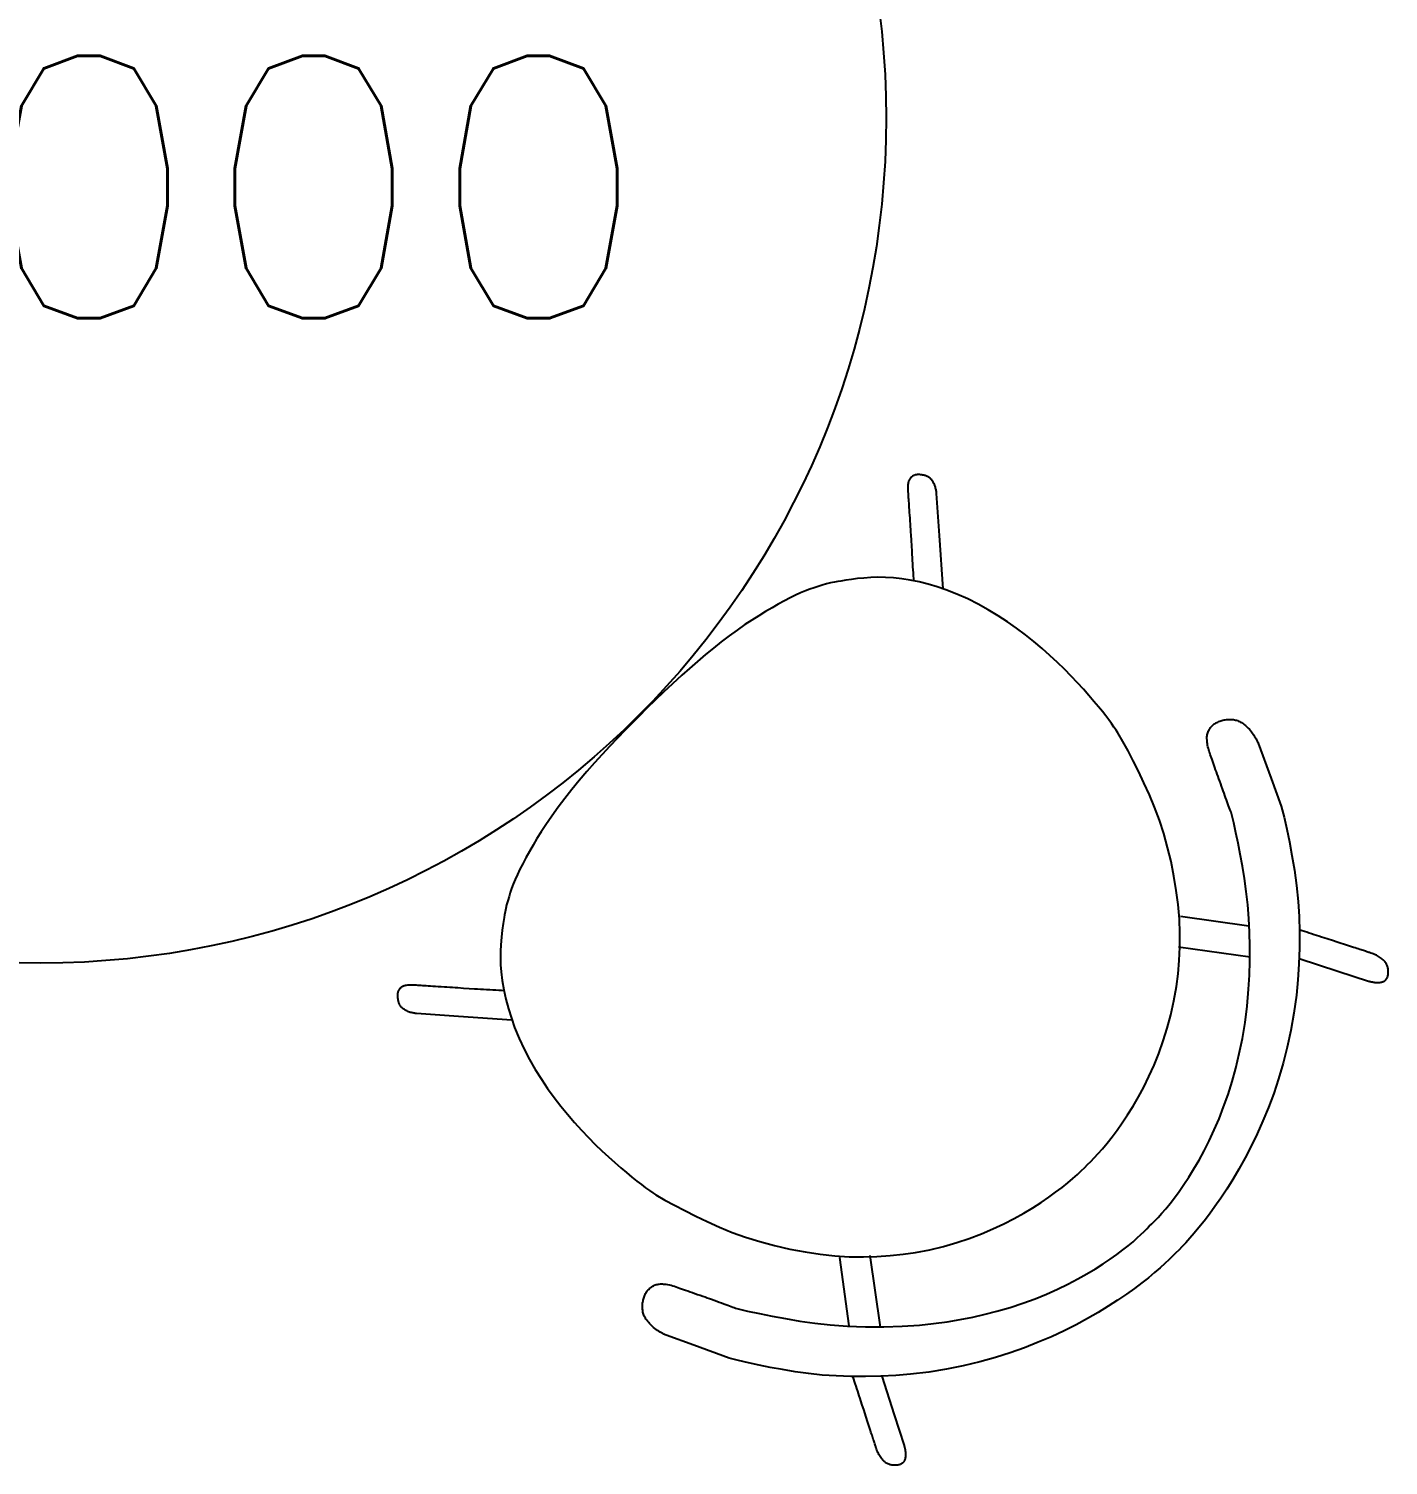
# Model space of a CAD drawing. Extents: x -120222 to -41942, y -19134 to 30932.
# Drawn here: x -94285 to -93480, y 6998 to 7847 of the extents above; entities that cross this region are included whole.
import ezdxf
from ezdxf.enums import TextEntityAlignment as Align

# ---------------------------------------------------------------- set-up
doc = ezdxf.new("R2010")
doc.units = 0
doc.header["$LTSCALE"] = 150
doc.header["$MEASUREMENT"] = 0
doc.layers.get('0').update_dxf_attribs({"linetype": 'CONTINUOUS'})
doc.layers.add('_____', color=7, linetype='CONTINUOUS')
doc.styles.get("Standard").update_dxf_attribs({"font": 'txt', "bigfont": 'BIGFONT.SHX'})

# ---------------------------------------------------------------- blocks, each defined once
blk = doc.blocks.new('____-427')
at = {"color": 1, "linetype": 'Continuous'}
for p, q in [((-100038.37, 2773.71), (-99997.89, 2768.06)), ((-100039.64, 2755.65), (-99997.15, 2749.67)), ((-100240.24, 2571.84), (-100234.57, 2531.38)), ((-100222.17, 2573.12), (-100216.18, 2530.63))]:
    blk.add_line(p, q, dxfattribs=at)
for points in [[(-100190.95, 3034.72, 0), (-100191.36, 3034.81, 0), (-100191.79, 3034.88, 0), (-100192.25, 3034.93, 0), (-100192.73, 3034.96, 0), (-100193.04, 3034.97, 0), (-100193.36, 3034.97, 0), (-100193.69, 3034.97, 0), (-100194.03, 3034.96, 0), (-100194.37, 3034.93, 0), (-100194.75, 3034.87, 0), (-100195.13, 3034.79, 0), (-100195.5, 3034.68, 0), (-100195.87, 3034.54, 0), (-100196.24, 3034.38, 0), (-100196.61, 3034.2, 0), (-100196.98, 3033.98, 0), (-100197.34, 3033.75, 0), (-100197.64, 3033.52, 0), (-100197.92, 3033.28, 0), (-100198.18, 3033.02, 0), (-100198.41, 3032.74, 0), (-100198.63, 3032.43, 0), (-100198.82, 3032.11, 0), (-100198.98, 3031.79, 0), (-100199.13, 3031.45, 0), (-100199.26, 3031.1, 0), (-100199.36, 3030.73, 0), (-100199.45, 3030.34, 0), (-100199.57, 3029.69, 0), (-100199.67, 3029.05, 0), (-100199.73, 3028.42, 0), (-100199.78, 3027.78, 0), (-100199.79, 3027.16, 0), (-100199.79, 3026.54, 0), (-100199.75, 3025.92, 0)], [(-100182.69, 3023.86, 0), (-100182.72, 3024.24, 0), (-100182.78, 3024.65, 0), (-100182.85, 3025.08, 0), (-100182.93, 3025.54, 0), (-100183.03, 3026.01, 0), (-100183.14, 3026.5, 0), (-100183.26, 3027, 0), (-100183.4, 3027.53, 0), (-100183.57, 3028.05, 0), (-100183.77, 3028.58, 0), (-100184, 3029.11, 0), (-100184.25, 3029.64, 0), (-100184.53, 3030.18, 0), (-100184.77, 3030.6, 0), (-100185.02, 3031.03, 0), (-100185.29, 3031.44, 0), (-100185.57, 3031.82, 0), (-100185.82, 3032.12, 0), (-100186.07, 3032.4, 0), (-100186.33, 3032.67, 0), (-100186.6, 3032.91, 0), (-100186.88, 3033.14, 0), (-100187.17, 3033.34, 0), (-100187.44, 3033.52, 0), (-100187.73, 3033.68, 0), (-100188.01, 3033.82, 0), (-100188.3, 3033.96, 0), (-100188.58, 3034.08, 0), (-100189, 3034.24, 0), (-100189.4, 3034.39, 0), (-100189.8, 3034.5, 0), (-100190.19, 3034.6, 0), (-100190.58, 3034.67, 0), (-100190.95, 3034.72, 0)], [(-100199.75, 3025.92, 0), (-100199.71, 3025.37, 0), (-100199.67, 3024.74, 0), (-100199.61, 3024.03, 0), (-100199.56, 3023.23, 0), (-100199.5, 3022.34, 0), (-100199.43, 3021.37, 0), (-100199.36, 3020.38, 0), (-100199.29, 3019.31, 0), (-100199.21, 3018.17, 0), (-100199.13, 3016.93, 0), (-100199.04, 3015.59, 0), (-100198.95, 3014.15, 0), (-100198.85, 3012.6, 0), (-100198.74, 3010.95, 0), (-100198.63, 3009.2, 0), (-100198.51, 3007.35, 0), (-100198.42, 3005.83, 0), (-100198.32, 3004.24, 0), (-100198.22, 3002.61, 0), (-100198.12, 3001, 0), (-100198.02, 2999.4, 0), (-100197.81, 2996.06, 0), (-100197.61, 2992.8, 0), (-100197.41, 2989.61, 0), (-100197.3, 2987.76, 0), (-100197.19, 2985.94, 0), (-100197.08, 2984.17, 0), (-100196.98, 2982.46, 0), (-100196.86, 2980.51, 0), (-100196.75, 2978.64, 0), (-100196.64, 2976.87, 0), (-100196.54, 2975.18, 0), (-100196.44, 2973.59, 0), (-100196.35, 2972.08, 0)], [(-100178.83, 2967.39, 0), (-100180.99, 2999.01, 0), (-100182.69, 3023.86, 0)], [(-100075.43, 2882.32, 0), (-100076.51, 2883.9, 0), (-100077.78, 2885.68, 0), (-100079.22, 2887.67, 0), (-100080.85, 2889.85, 0), (-100082.65, 2892.24, 0), (-100084.65, 2894.82, 0), (-100086.88, 2897.59, 0), (-100089.59, 2900.85, 0), (-100092.56, 2904.34, 0), (-100095.8, 2908.04, 0), (-100099.29, 2911.87, 0), (-100103.02, 2915.79, 0), (-100106.99, 2919.8, 0), (-100111.2, 2923.91, 0), (-100115.64, 2928.07, 0), (-100120.3, 2932.18, 0), (-100125.16, 2936.26, 0), (-100130.15, 2940.22, 0), (-100135.34, 2944.13, 0), (-100140.71, 2947.92, 0), (-100146.27, 2951.53, 0), (-100152.1, 2955.03, 0), (-100158.12, 2958.36, 0), (-100164.31, 2961.48, 0), (-100170.67, 2964.29, 0), (-100177.17, 2966.8, 0), (-100182.4, 2968.55, 0), (-100187.71, 2970.11, 0), (-100193.08, 2971.46, 0), (-100198.29, 2972.55, 0), (-100203.32, 2973.37, 0), (-100208.18, 2973.92, 0), (-100212.86, 2974.21, 0), (-100217.37, 2974.22, 0), (-100221.68, 2974.04, 0), (-100225.75, 2973.77, 0), (-100229.52, 2973.44, 0), (-100233.05, 2973.03, 0), (-100236.36, 2972.54, 0), (-100239.44, 2971.98, 0)], [(-100239.44, 2971.98, 0), (-100241.2, 2971.78, 0), (-100243.19, 2971.44, 0), (-100245.4, 2970.96, 0), (-100247.83, 2970.34, 0), (-100250.48, 2969.58, 0), (-100252.72, 2968.88, 0), (-100255.09, 2968.09, 0), (-100257.61, 2967.22, 0), (-100260.29, 2966.18, 0), (-100263.14, 2964.97, 0), (-100266.18, 2963.58, 0), (-100269.39, 2962, 0), (-100272.77, 2960.25, 0), (-100276.33, 2958.32, 0), (-100280.07, 2956.2, 0), (-100283.91, 2953.95, 0), (-100287.92, 2951.53, 0), (-100291.99, 2948.96, 0), (-100296.07, 2946.27, 0), (-100300.72, 2943.05, 0), (-100305.39, 2939.67, 0), (-100310.07, 2936.12, 0), (-100314.77, 2932.41, 0), (-100319.48, 2928.53, 0), (-100324.21, 2924.49, 0), (-100328.89, 2920.36, 0), (-100333.43, 2916.29, 0), (-100338.94, 2911.26, 0), (-100344.22, 2906.33, 0), (-100349.27, 2901.51, 0), (-100354.1, 2896.78, 0), (-100358.69, 2892.15, 0)], [(-100358.69, 2892.15, 0), (-100362.88, 2887.99, 0), (-100367.16, 2883.65, 0), (-100371.52, 2879.12, 0), (-100375.95, 2874.4, 0), (-100380.47, 2869.49, 0), (-100384.99, 2864.48, 0), (-100389.59, 2859.3, 0), (-100394.17, 2854.01, 0), (-100398.54, 2848.73, 0), (-100402.71, 2843.47, 0), (-100406.66, 2838.23, 0), (-100410.42, 2833.01, 0), (-100413.96, 2827.8, 0), (-100416.6, 2823.73, 0), (-100419.11, 2819.67, 0), (-100421.46, 2815.73, 0), (-100423.63, 2811.96, 0), (-100425.67, 2808.29, 0), (-100427.53, 2804.81, 0), (-100429.21, 2801.5, 0), (-100430.71, 2798.36, 0), (-100432.02, 2795.4, 0), (-100433.14, 2792.67, 0), (-100434.09, 2790.11, 0), (-100434.91, 2787.69, 0), (-100435.65, 2785.41, 0), (-100436.42, 2782.86, 0), (-100437.07, 2780.5, 0), (-100437.61, 2778.32, 0), (-100438.02, 2776.33, 0), (-100438.32, 2774.53, 0), (-100438.5, 2772.92, 0)], [(-100021.38, 2871.21, 0), (-100021.67, 2872.11, 0), (-100021.92, 2873.03, 0), (-100022.15, 2873.97, 0), (-100022.34, 2874.94, 0), (-100022.5, 2875.92, 0), (-100022.59, 2876.58, 0), (-100022.67, 2877.24, 0), (-100022.73, 2877.92, 0), (-100022.77, 2878.6, 0), (-100022.77, 2879.26, 0), (-100022.74, 2879.9, 0), (-100022.67, 2880.53, 0), (-100022.57, 2881.14, 0), (-100022.43, 2881.74, 0), (-100022.26, 2882.31, 0), (-100022.05, 2882.88, 0), (-100021.81, 2883.42, 0), (-100021.54, 2883.92, 0), (-100021.25, 2884.4, 0), (-100020.93, 2884.87, 0), (-100020.6, 2885.31, 0), (-100020.26, 2885.73, 0), (-100019.82, 2886.23, 0), (-100019.36, 2886.69, 0), (-100018.89, 2887.11, 0), (-100018.41, 2887.5, 0), (-100017.92, 2887.84, 0), (-100017.42, 2888.14, 0), (-100016.91, 2888.41, 0), (-100016.4, 2888.64, 0), (-100015.9, 2888.86, 0), (-100015.21, 2889.14, 0), (-100014.54, 2889.37, 0), (-100013.89, 2889.57, 0), (-100013.27, 2889.72, 0), (-100012.67, 2889.84, 0)], [(-100012.67, 2889.84, 0), (-100011.96, 2889.99, 0), (-100011.21, 2890.1, 0), (-100010.44, 2890.17, 0), (-100009.63, 2890.19, 0), (-100008.79, 2890.18, 0), (-100008.22, 2890.15, 0), (-100007.64, 2890.1, 0), (-100007.05, 2890.04, 0), (-100006.45, 2889.95, 0), (-100005.84, 2889.82, 0), (-100005.25, 2889.66, 0), (-100004.65, 2889.46, 0), (-100004.05, 2889.22, 0), (-100003.46, 2888.95, 0), (-100002.87, 2888.63, 0), (-100002.28, 2888.28, 0), (-100001.69, 2887.89, 0), (-100001.14, 2887.49, 0), (-100000.59, 2887.06, 0), (-100000.04, 2886.6, 0), (-99999.52, 2886.14, 0), (-99999.01, 2885.67, 0), (-99998.32, 2885, 0), (-99997.67, 2884.31, 0), (-99997.06, 2883.62, 0), (-99996.48, 2882.92, 0), (-99995.94, 2882.21, 0), (-99995.44, 2881.49, 0), (-99994.98, 2880.78, 0), (-99994.54, 2880.08, 0), (-99994.12, 2879.37, 0), (-99993.72, 2878.69, 0), (-99993.36, 2878.04, 0), (-99993.03, 2877.4, 0), (-99992.73, 2876.79, 0), (-99992.46, 2876.21, 0)], [(-100093.36, 2626.82, 0), (-100091.51, 2628.63, 0), (-100089.43, 2630.8, 0), (-100087.11, 2633.33, 0), (-100084.56, 2636.21, 0), (-100081.8, 2639.48, 0), (-100078.86, 2643.2, 0), (-100075.95, 2647.13, 0), (-100072.89, 2651.47, 0), (-100069.7, 2656.2, 0), (-100066.49, 2661.33, 0), (-100063.32, 2666.83, 0), (-100060.18, 2672.72, 0), (-100057.06, 2678.99, 0), (-100054.04, 2685.63, 0), (-100051.22, 2692.63, 0), (-100048.61, 2699.98, 0), (-100046.25, 2707.55, 0), (-100044.1, 2715.46, 0), (-100042.27, 2723.69, 0), (-100040.81, 2732.25, 0), (-100039.87, 2739.76, 0), (-100039.2, 2747.5, 0), (-100038.8, 2755.47, 0), (-100038.75, 2763.65, 0), (-100039.09, 2772.05, 0), (-100039.83, 2780.66, 0), (-100040.88, 2788.98, 0), (-100042.28, 2797.48, 0), (-100044.02, 2806.09, 0), (-100046.03, 2814.49, 0), (-100048.32, 2822.65, 0), (-100050.88, 2830.55, 0), (-100053.71, 2838.22, 0), (-100056.81, 2845.63, 0), (-100060.07, 2852.75, 0), (-100063.29, 2859.5, 0), (-100066.4, 2865.75, 0), (-100069.46, 2871.64, 0), (-100072.47, 2877.16, 0), (-100075.43, 2882.32, 0)], [(-99992.46, 2876.21, 0), (-99984.82, 2855.28, 0), (-99978.83, 2838.85, 0)], [(-100008.22, 2834.42, 0), (-100008.52, 2835.22, 0), (-100008.83, 2836.09, 0), (-100009.18, 2837.02, 0), (-100009.54, 2838.03, 0), (-100009.94, 2839.1, 0), (-100010.35, 2840.23, 0), (-100010.78, 2841.42, 0), (-100011.24, 2842.68, 0), (-100011.72, 2844, 0), (-100012.16, 2845.23, 0), (-100012.62, 2846.5, 0), (-100013.1, 2847.83, 0), (-100013.59, 2849.2, 0), (-100014.1, 2850.62, 0), (-100014.63, 2852.09, 0), (-100015.16, 2853.57, 0), (-100015.68, 2855.01, 0), (-100016.18, 2856.42, 0), (-100016.67, 2857.79, 0), (-100017.15, 2859.13, 0), (-100017.61, 2860.43, 0), (-100018.05, 2861.7, 0), (-100018.49, 2862.94, 0), (-100018.91, 2864.13, 0), (-100019.31, 2865.27, 0), (-100019.7, 2866.4, 0), (-100020.08, 2867.48, 0), (-100020.44, 2868.5, 0), (-100020.77, 2869.46, 0), (-100021.08, 2870.36, 0), (-100021.38, 2871.21, 0)], [(-99978.83, 2838.85, 0), (-99977.17, 2832.33, 0), (-99975.56, 2825.27, 0), (-99973.99, 2817.69, 0), (-99972.46, 2809.58, 0), (-99970.97, 2800.94, 0), (-99969.69, 2791.87, 0), (-99968.75, 2782.48, 0), (-99968.21, 2773.59, 0), (-99967.96, 2764.42, 0), (-99968.01, 2754.99, 0), (-99968.35, 2745.43, 0), (-99968.97, 2736.1, 0), (-99969.86, 2727, 0), (-99971.29, 2716.41, 0), (-99973.12, 2706.16, 0), (-99975.3, 2696.26, 0), (-99977.73, 2686.73, 0), (-99980.41, 2677.56, 0), (-99983.28, 2668.9, 0), (-99986.4, 2660.6, 0), (-99989.65, 2652.65, 0), (-99993, 2645.08, 0), (-99996.52, 2637.74, 0), (-100000.13, 2630.78, 0), (-100003.82, 2624.2, 0), (-100007.47, 2618.02, 0), (-100011.07, 2612.24, 0), (-100014.57, 2606.95, 0), (-100018.02, 2602.04, 0), (-100021.34, 2597.52, 0), (-100024.48, 2593.4, 0), (-100027.49, 2589.61, 0), (-100030.31, 2586.23, 0), (-100032.93, 2583.25, 0), (-100035.33, 2580.61, 0), (-100037.5, 2578.29, 0), (-100039.44, 2576.29, 0), (-100041.15, 2574.61, 0)], [(-100056.86, 2590.32, 0), (-100055.32, 2591.78, 0), (-100053.58, 2593.55, 0), (-100051.62, 2595.63, 0), (-100049.45, 2598.01, 0), (-100047.08, 2600.74, 0), (-100044.53, 2603.88, 0), (-100041.97, 2607.21, 0), (-100039.24, 2610.92, 0), (-100036.37, 2615, 0), (-100033.43, 2619.45, 0), (-100030.46, 2624.27, 0), (-100027.45, 2629.47, 0), (-100024.42, 2635.03, 0), (-100021.39, 2640.98, 0), (-100018.45, 2647.3, 0), (-100015.61, 2653.99, 0), (-100012.91, 2660.94, 0), (-100010.3, 2668.24, 0), (-100007.87, 2675.92, 0), (-100005.65, 2683.96, 0), (-100003.61, 2692.52, 0), (-100001.79, 2701.46, 0), (-100000.22, 2710.79, 0), (-99998.98, 2720.5, 0), (-99998.09, 2730.59, 0), (-99997.64, 2738.79, 0), (-99997.4, 2747.23, 0), (-99997.38, 2755.82, 0), (-99997.58, 2764.26, 0), (-99998, 2772.5, 0), (-99998.64, 2780.54, 0), (-99999.5, 2788.39, 0), (-100000.59, 2796.04, 0), (-100001.83, 2803.44, 0), (-100003.09, 2810.46, 0), (-100004.35, 2816.99, 0), (-100005.62, 2823.17, 0), (-100006.91, 2828.98, 0), (-100008.22, 2834.42, 0)], [(-100438.5, 2772.92, 0), (-100439.14, 2769.35, 0), (-100439.68, 2765.47, 0), (-100440.12, 2761.28, 0), (-100440.46, 2756.79, 0), (-100440.66, 2753.04, 0), (-100440.77, 2749.12, 0), (-100440.67, 2745.05, 0), (-100440.37, 2740.84, 0), (-100439.72, 2735.65, 0), (-100438.78, 2730.27, 0), (-100437.53, 2724.68, 0), (-100436.01, 2718.98, 0), (-100434.27, 2713.39, 0), (-100432.31, 2707.9, 0), (-100429.67, 2701.46, 0), (-100426.73, 2695.17, 0), (-100423.51, 2689.05, 0), (-100420.11, 2683.1, 0), (-100416.53, 2677.35, 0), (-100412.84, 2671.87, 0), (-100408.99, 2666.57, 0), (-100405.05, 2661.47, 0), (-100401.08, 2656.57, 0), (-100396.99, 2651.79, 0), (-100392.85, 2647.23, 0), (-100388.7, 2642.88, 0), (-100384.64, 2638.77, 0), (-100380.66, 2634.9, 0), (-100376.85, 2631.33, 0), (-100373.12, 2628, 0), (-100369.56, 2624.91, 0), (-100366.22, 2622.09, 0), (-100363.03, 2619.47, 0), (-100360.07, 2617.12, 0), (-100357.33, 2615.03, 0), (-100354.84, 2613.17, 0), (-100352.6, 2611.53, 0), (-100350.6, 2610.11, 0), (-100348.85, 2608.9, 0)], [(-99925.76, 2751.96, 0), (-99926.13, 2752.08, 0), (-99926.56, 2752.22, 0), (-99927.06, 2752.38, 0), (-99927.63, 2752.56, 0), (-99928.26, 2752.77, 0), (-99928.97, 2753, 0), (-99929.57, 2753.19, 0), (-99930.21, 2753.4, 0), (-99930.89, 2753.62, 0), (-99931.62, 2753.86, 0), (-99932.41, 2754.11, 0), (-99933.26, 2754.39, 0), (-99934.16, 2754.68, 0), (-99935.13, 2754.99, 0), (-99936.16, 2755.33, 0), (-99937.24, 2755.68, 0), (-99938.39, 2756.05, 0), (-99939.59, 2756.44, 0), (-99940.78, 2756.82, 0), (-99942.02, 2757.23, 0), (-99943.3, 2757.64, 0), (-99944.57, 2758.05, 0), (-99945.82, 2758.46, 0), (-99948.45, 2759.31, 0), (-99951.04, 2760.15, 0), (-99953.57, 2760.97, 0), (-99955.04, 2761.45, 0), (-99956.5, 2761.92, 0), (-99957.91, 2762.38, 0), (-99959.28, 2762.83, 0), (-99960.85, 2763.33, 0), (-99962.35, 2763.82, 0), (-99963.77, 2764.28, 0), (-99965.13, 2764.72, 0), (-99966.41, 2765.14, 0), (-99967.63, 2765.53, 0)], [(-99968.21, 2748.65, 0), (-99945.24, 2741.23, 0), (-99927.2, 2735.39, 0)], [(-99915.74, 2738.46, 0), (-99915.64, 2739.03, 0), (-99915.57, 2739.6, 0), (-99915.52, 2740.15, 0), (-99915.49, 2740.69, 0), (-99915.49, 2741.22, 0), (-99915.52, 2741.74, 0), (-99915.57, 2742.22, 0), (-99915.63, 2742.69, 0), (-99915.72, 2743.15, 0), (-99915.83, 2743.6, 0), (-99915.97, 2744.05, 0), (-99916.14, 2744.53, 0), (-99916.35, 2745, 0), (-99916.58, 2745.45, 0), (-99916.83, 2745.9, 0), (-99917.12, 2746.33, 0), (-99917.43, 2746.75, 0), (-99917.77, 2747.16, 0), (-99918.13, 2747.56, 0), (-99918.57, 2748, 0), (-99919.03, 2748.42, 0), (-99919.53, 2748.83, 0), (-99920.06, 2749.22, 0), (-99920.62, 2749.6, 0), (-99921.21, 2749.97, 0), (-99921.83, 2750.32, 0), (-99922.42, 2750.62, 0), (-99923.04, 2750.91, 0), (-99923.68, 2751.2, 0), (-99924.35, 2751.46, 0), (-99925.04, 2751.72, 0), (-99925.76, 2751.96, 0)], [(-99927.2, 2735.39, 0), (-99926.84, 2735.3, 0), (-99926.48, 2735.2, 0), (-99926.09, 2735.11, 0), (-99925.68, 2735.02, 0), (-99925.26, 2734.94, 0), (-99924.83, 2734.86, 0), (-99924.38, 2734.78, 0), (-99923.91, 2734.71, 0), (-99923.43, 2734.64, 0), (-99922.85, 2734.59, 0), (-99922.27, 2734.57, 0), (-99921.68, 2734.57, 0), (-99921.09, 2734.59, 0), (-99920.5, 2734.64, 0), (-99919.9, 2734.72, 0), (-99919.52, 2734.78, 0), (-99919.17, 2734.86, 0), (-99918.84, 2734.95, 0), (-99918.52, 2735.06, 0), (-99918.22, 2735.18, 0), (-99917.95, 2735.32, 0), (-99917.7, 2735.46, 0), (-99917.48, 2735.61, 0), (-99917.27, 2735.78, 0), (-99917.08, 2735.96, 0), (-99916.91, 2736.15, 0), (-99916.68, 2736.43, 0), (-99916.48, 2736.72, 0), (-99916.3, 2737, 0), (-99916.15, 2737.29, 0), (-99916.01, 2737.58, 0), (-99915.9, 2737.87, 0), (-99915.81, 2738.16, 0), (-99915.74, 2738.46, 0)], [(-100501.24, 2724.44, 0), (-100501.32, 2724.85, 0), (-100501.39, 2725.28, 0), (-100501.44, 2725.73, 0), (-100501.47, 2726.21, 0), (-100501.49, 2726.52, 0), (-100501.49, 2726.84, 0), (-100501.49, 2727.17, 0), (-100501.47, 2727.51, 0), (-100501.45, 2727.85, 0), (-100501.39, 2728.23, 0), (-100501.31, 2728.61, 0), (-100501.2, 2728.98, 0), (-100501.07, 2729.35, 0), (-100500.91, 2729.72, 0), (-100500.72, 2730.09, 0), (-100500.51, 2730.46, 0), (-100500.27, 2730.82, 0), (-100500.05, 2731.12, 0), (-100499.8, 2731.39, 0), (-100499.54, 2731.65, 0), (-100499.26, 2731.89, 0), (-100498.96, 2732.1, 0), (-100498.64, 2732.29, 0), (-100498.32, 2732.46, 0), (-100497.98, 2732.6, 0), (-100497.63, 2732.73, 0), (-100497.25, 2732.84, 0), (-100496.86, 2732.93, 0), (-100496.22, 2733.04, 0), (-100495.58, 2733.14, 0), (-100494.95, 2733.2, 0), (-100494.31, 2733.25, 0), (-100493.69, 2733.26, 0), (-100493.07, 2733.25, 0), (-100492.45, 2733.22, 0)], [(-100492.45, 2733.22, 0), (-100491.91, 2733.18, 0), (-100491.28, 2733.13, 0), (-100490.56, 2733.08, 0), (-100489.76, 2733.03, 0), (-100488.87, 2732.97, 0), (-100487.9, 2732.9, 0), (-100486.91, 2732.83, 0), (-100485.84, 2732.76, 0), (-100484.7, 2732.68, 0), (-100483.46, 2732.6, 0), (-100482.12, 2732.51, 0), (-100480.67, 2732.42, 0), (-100479.13, 2732.32, 0), (-100477.48, 2732.21, 0), (-100475.73, 2732.1, 0), (-100473.88, 2731.99, 0), (-100472.35, 2731.89, 0), (-100470.76, 2731.79, 0), (-100469.14, 2731.69, 0), (-100467.52, 2731.59, 0), (-100465.92, 2731.49, 0), (-100462.59, 2731.29, 0), (-100459.32, 2731.08, 0), (-100456.13, 2730.89, 0), (-100454.29, 2730.78, 0), (-100452.46, 2730.67, 0), (-100450.69, 2730.56, 0), (-100448.98, 2730.46, 0), (-100447.03, 2730.34, 0), (-100445.16, 2730.23, 0), (-100443.39, 2730.12, 0), (-100441.7, 2730.02, 0), (-100440.11, 2729.92, 0), (-100438.6, 2729.83, 0)], [(-100490.38, 2716.17, 0), (-100490.76, 2716.21, 0), (-100491.17, 2716.26, 0), (-100491.6, 2716.33, 0), (-100492.05, 2716.41, 0), (-100492.53, 2716.51, 0), (-100493.01, 2716.62, 0), (-100493.52, 2716.74, 0), (-100494.04, 2716.89, 0), (-100494.57, 2717.06, 0), (-100495.09, 2717.26, 0), (-100495.62, 2717.48, 0), (-100496.16, 2717.73, 0), (-100496.69, 2718.01, 0), (-100497.12, 2718.25, 0), (-100497.54, 2718.51, 0), (-100497.95, 2718.78, 0), (-100498.33, 2719.06, 0), (-100498.63, 2719.3, 0), (-100498.91, 2719.56, 0), (-100499.18, 2719.82, 0), (-100499.42, 2720.09, 0), (-100499.65, 2720.37, 0), (-100499.85, 2720.65, 0), (-100500.03, 2720.93, 0), (-100500.19, 2721.21, 0), (-100500.34, 2721.5, 0), (-100500.47, 2721.79, 0), (-100500.59, 2722.07, 0), (-100500.76, 2722.48, 0), (-100500.9, 2722.89, 0), (-100501.02, 2723.29, 0), (-100501.11, 2723.68, 0), (-100501.19, 2724.06, 0), (-100501.24, 2724.44, 0)], [(-100433.92, 2712.3, 0), (-100465.54, 2714.47, 0), (-100490.38, 2716.17, 0)], [(-100348.85, 2608.9, 0), (-100343.52, 2605.85, 0), (-100337.81, 2602.74, 0), (-100331.72, 2599.58, 0), (-100325.23, 2596.37, 0), (-100318.35, 2593.11, 0), (-100311.09, 2589.81, 0), (-100303.55, 2586.72, 0), (-100295.75, 2583.89, 0), (-100287.31, 2581.24, 0), (-100278.6, 2578.89, 0), (-100269.6, 2576.84, 0), (-100260.48, 2575.13, 0), (-100251.55, 2573.81, 0), (-100242.83, 2572.88, 0), (-100234.33, 2572.34, 0), (-100226.04, 2572.19, 0), (-100217.96, 2572.43, 0), (-100210.11, 2572.97, 0), (-100202.48, 2573.78, 0), (-100195.09, 2574.86, 0), (-100186.67, 2576.47, 0), (-100178.57, 2578.46, 0), (-100170.81, 2580.7, 0), (-100163.39, 2583.14, 0), (-100156.18, 2585.84, 0), (-100149.34, 2588.75, 0), (-100142.85, 2591.83, 0), (-100136.74, 2594.95, 0), (-100131.01, 2598.11, 0), (-100125.76, 2601.24, 0), (-100120.87, 2604.4, 0), (-100116.37, 2607.49, 0), (-100112.26, 2610.44, 0), (-100108.46, 2613.31, 0), (-100105.08, 2616.03, 0), (-100102.09, 2618.6, 0), (-100099.42, 2620.97, 0), (-100097.08, 2623.13, 0), (-100095.06, 2625.08, 0), (-100093.36, 2626.82, 0)], [(-100300.94, 2541.71, 0), (-100294.48, 2540.17, 0), (-100287.52, 2538.65, 0), (-100280.06, 2537.16, 0), (-100272.1, 2535.69, 0), (-100263.64, 2534.25, 0), (-100254.8, 2532.97, 0), (-100245.7, 2532, 0), (-100235.38, 2531.27, 0), (-100224.75, 2530.89, 0), (-100213.84, 2530.88, 0), (-100203.14, 2531.22, 0), (-100192.82, 2531.91, 0), (-100184.52, 2532.74, 0), (-100176.49, 2533.82, 0), (-100168.72, 2535.13, 0), (-100161.21, 2536.62, 0), (-100153.97, 2538.26, 0), (-100147, 2540.05, 0), (-100139.12, 2542.36, 0), (-100131.6, 2544.87, 0), (-100124.45, 2547.52, 0), (-100117.66, 2550.26, 0), (-100111.13, 2553.14, 0), (-100104.97, 2556.12, 0), (-100099.18, 2559.16, 0), (-100093.77, 2562.19, 0), (-100088.73, 2565.17, 0), (-100084.15, 2568.08, 0), (-100079.92, 2570.95, 0), (-100076.06, 2573.72, 0), (-100072.54, 2576.34, 0), (-100069.33, 2578.86, 0), (-100066.48, 2581.22, 0), (-100064, 2583.41, 0), (-100061.8, 2585.42, 0), (-100059.88, 2587.24, 0), (-100058.23, 2588.87, 0), (-100056.86, 2590.32, 0)], [(-100041.15, 2574.61, 0), (-100042.94, 2572.79, 0), (-100045.09, 2570.72, 0), (-100047.59, 2568.39, 0), (-100050.45, 2565.8, 0), (-100053.71, 2562.97, 0), (-100057.42, 2559.93, 0), (-100061.35, 2556.85, 0), (-100065.69, 2553.59, 0), (-100070.44, 2550.14, 0), (-100075.6, 2546.61, 0), (-100081.15, 2543.03, 0), (-100087.1, 2539.41, 0), (-100093.45, 2535.74, 0), (-100100.18, 2532.07, 0), (-100107.3, 2528.5, 0), (-100114.8, 2525.03, 0), (-100122.53, 2521.72, 0), (-100130.63, 2518.51, 0), (-100139.09, 2515.5, 0), (-100147.89, 2512.73, 0), (-100157.21, 2510.15, 0), (-100166.9, 2507.83, 0), (-100176.94, 2505.78, 0), (-100187.34, 2504.12, 0), (-100198.08, 2502.85, 0), (-100206.76, 2502.14, 0), (-100215.65, 2501.67, 0), (-100224.67, 2501.44, 0), (-100233.49, 2501.48, 0), (-100242.07, 2501.78, 0), (-100250.41, 2502.35, 0), (-100258.5, 2503.18, 0), (-100266.35, 2504.28, 0), (-100273.91, 2505.55, 0), (-100281.07, 2506.86, 0), (-100287.71, 2508.18, 0), (-100293.98, 2509.53, 0), (-100299.86, 2510.9, 0), (-100305.36, 2512.31, 0)], [(-100356.35, 2546.15, 0), (-100356.25, 2546.7, 0), (-100356.11, 2547.26, 0), (-100355.95, 2547.84, 0), (-100355.74, 2548.44, 0), (-100355.51, 2549.06, 0), (-100355.3, 2549.56, 0), (-100355.07, 2550.07, 0), (-100354.82, 2550.59, 0), (-100354.54, 2551.11, 0), (-100354.22, 2551.61, 0), (-100353.86, 2552.1, 0), (-100353.46, 2552.57, 0), (-100353.02, 2553.04, 0), (-100352.54, 2553.49, 0), (-100352.03, 2553.92, 0), (-100351.6, 2554.25, 0), (-100351.14, 2554.58, 0), (-100350.67, 2554.89, 0), (-100350.17, 2555.17, 0), (-100349.67, 2555.41, 0), (-100349.12, 2555.64, 0), (-100348.55, 2555.83, 0), (-100347.96, 2555.99, 0), (-100347.36, 2556.11, 0), (-100346.74, 2556.19, 0), (-100346.1, 2556.24, 0), (-100345.49, 2556.25, 0), (-100344.86, 2556.23, 0), (-100344.22, 2556.18, 0), (-100343.59, 2556.12, 0), (-100342.96, 2556.05, 0), (-100341.86, 2555.88, 0), (-100340.79, 2555.68, 0), (-100339.75, 2555.44, 0), (-100338.73, 2555.16, 0), (-100337.74, 2554.85, 0)], [(-100337.74, 2554.85, 0), (-100336.82, 2554.53, 0), (-100335.83, 2554.18, 0), (-100334.76, 2553.82, 0), (-100333.63, 2553.42, 0), (-100332.43, 2553, 0), (-100331.19, 2552.57, 0), (-100329.88, 2552.11, 0), (-100328.51, 2551.63, 0), (-100327.09, 2551.13, 0), (-100325.63, 2550.61, 0), (-100324.13, 2550.08, 0), (-100322.58, 2549.53, 0), (-100320.99, 2548.96, 0), (-100319.71, 2548.51, 0), (-100318.41, 2548.04, 0), (-100317.12, 2547.58, 0), (-100315.86, 2547.13, 0), (-100314.29, 2546.56, 0), (-100312.79, 2546.02, 0), (-100311.34, 2545.5, 0), (-100309.96, 2545, 0), (-100308.64, 2544.52, 0), (-100307.38, 2544.06, 0), (-100306.2, 2543.63, 0), (-100305.17, 2543.26, 0), (-100304.21, 2542.9, 0), (-100303.3, 2542.57, 0), (-100302.46, 2542.26, 0), (-100301.67, 2541.98, 0), (-100300.94, 2541.71, 0)], [(-100342.73, 2525.93, 0), (-100343.37, 2526.22, 0), (-100344.04, 2526.55, 0), (-100344.74, 2526.92, 0), (-100345.46, 2527.33, 0), (-100346.21, 2527.77, 0), (-100346.98, 2528.24, 0), (-100347.77, 2528.75, 0), (-100348.58, 2529.3, 0), (-100349.38, 2529.9, 0), (-100350.16, 2530.54, 0), (-100350.94, 2531.23, 0), (-100351.7, 2531.97, 0), (-100352.45, 2532.75, 0), (-100353.03, 2533.4, 0), (-100353.6, 2534.08, 0), (-100354.14, 2534.77, 0), (-100354.62, 2535.46, 0), (-100354.99, 2536.05, 0), (-100355.32, 2536.64, 0), (-100355.61, 2537.23, 0), (-100355.87, 2537.83, 0), (-100356.09, 2538.42, 0), (-100356.27, 2539.02, 0), (-100356.41, 2539.59, 0), (-100356.51, 2540.16, 0), (-100356.58, 2540.73, 0), (-100356.64, 2541.28, 0), (-100356.68, 2541.83, 0), (-100356.71, 2542.61, 0), (-100356.71, 2543.38, 0), (-100356.67, 2544.11, 0), (-100356.6, 2544.82, 0), (-100356.49, 2545.5, 0), (-100356.35, 2546.15, 0)], [(-100305.36, 2512.31, 0), (-100326.29, 2519.94, 0), (-100342.73, 2525.93, 0)], [(-100218.48, 2459.25, 0), (-100218.59, 2459.61, 0), (-100218.74, 2460.04, 0), (-100218.9, 2460.54, 0), (-100219.08, 2461.11, 0), (-100219.29, 2461.74, 0), (-100219.52, 2462.45, 0), (-100219.71, 2463.05, 0), (-100219.92, 2463.69, 0), (-100220.14, 2464.37, 0), (-100220.38, 2465.1, 0), (-100220.63, 2465.89, 0), (-100220.91, 2466.73, 0), (-100221.2, 2467.64, 0), (-100221.52, 2468.61, 0), (-100221.85, 2469.63, 0), (-100222.2, 2470.72, 0), (-100222.57, 2471.86, 0), (-100222.96, 2473.07, 0), (-100223.35, 2474.26, 0), (-100223.75, 2475.5, 0), (-100224.16, 2476.78, 0), (-100224.58, 2478.04, 0), (-100224.98, 2479.3, 0), (-100225.84, 2481.93, 0), (-100226.67, 2484.51, 0), (-100227.49, 2487.05, 0), (-100227.97, 2488.52, 0), (-100228.44, 2489.98, 0), (-100228.9, 2491.4, 0), (-100229.35, 2492.77, 0), (-100229.85, 2494.33, 0), (-100230.34, 2495.83, 0), (-100230.8, 2497.25, 0), (-100231.24, 2498.61, 0), (-100231.65, 2499.9, 0), (-100232.05, 2501.11, 0)], [(-100215.17, 2501.69, 0), (-100207.74, 2478.72, 0), (-100201.91, 2460.68, 0)], [(-100204.98, 2449.22, 0), (-100205.56, 2449.12, 0), (-100206.12, 2449.04, 0), (-100206.68, 2448.99, 0), (-100207.22, 2448.97, 0), (-100207.75, 2448.97, 0), (-100208.27, 2448.99, 0), (-100208.75, 2449.04, 0), (-100209.22, 2449.11, 0), (-100209.68, 2449.2, 0), (-100210.13, 2449.31, 0), (-100210.57, 2449.44, 0), (-100211.05, 2449.62, 0), (-100211.52, 2449.82, 0), (-100211.98, 2450.05, 0), (-100212.42, 2450.31, 0), (-100212.85, 2450.59, 0), (-100213.27, 2450.91, 0), (-100213.68, 2451.24, 0), (-100214.08, 2451.6, 0), (-100214.52, 2452.04, 0), (-100214.94, 2452.51, 0), (-100215.35, 2453.01, 0), (-100215.74, 2453.54, 0), (-100216.12, 2454.1, 0), (-100216.48, 2454.69, 0), (-100216.83, 2455.31, 0), (-100217.14, 2455.9, 0), (-100217.43, 2456.52, 0), (-100217.71, 2457.17, 0), (-100217.98, 2457.83, 0), (-100218.23, 2458.53, 0), (-100218.48, 2459.25, 0)], [(-100201.91, 2460.68, 0), (-100201.81, 2460.33, 0), (-100201.72, 2459.96, 0), (-100201.63, 2459.57, 0), (-100201.54, 2459.17, 0), (-100201.45, 2458.74, 0), (-100201.38, 2458.31, 0), (-100201.3, 2457.86, 0), (-100201.23, 2457.39, 0), (-100201.17, 2456.9, 0), (-100201.12, 2456.33, 0), (-100201.09, 2455.75, 0), (-100201.09, 2455.16, 0), (-100201.12, 2454.57, 0), (-100201.17, 2453.97, 0), (-100201.25, 2453.37, 0), (-100201.31, 2453, 0), (-100201.39, 2452.64, 0), (-100201.48, 2452.31, 0), (-100201.59, 2451.99, 0), (-100201.71, 2451.69, 0), (-100201.85, 2451.42, 0), (-100201.99, 2451.17, 0), (-100202.14, 2450.95, 0), (-100202.31, 2450.74, 0), (-100202.49, 2450.55, 0), (-100202.68, 2450.38, 0), (-100202.96, 2450.15, 0), (-100203.25, 2449.95, 0), (-100203.53, 2449.77, 0), (-100203.82, 2449.62, 0), (-100204.11, 2449.48, 0), (-100204.4, 2449.37, 0), (-100204.69, 2449.28, 0), (-100204.98, 2449.22, 0)]]:
    blk.add_polyline3d(points, dxfattribs=at)
blk = doc.blocks.new('____-429')
at = {"color": 1, "linetype": 'Continuous'}
blk.add_circle((-100712.56, 3246.02), 500, dxfattribs=at)
at = {"color": 1}
blk.add_blockref('____-427', (0, 0), dxfattribs=at)

msp = doc.modelspace()

# ---------------------------------------------------------------- block references
at = {"layer": '_____', "color": 0}
msp.add_blockref('____-429', (6435.10495, 4548.69799), dxfattribs=at)

# ---------------------------------------------------------------- texts
msp.add_text('φ1000', height=155.167101, dxfattribs=at).set_placement((-94594.95331, 7831.35061), align=Align.TOP_LEFT)

doc.saveas('drawing.dxf')
